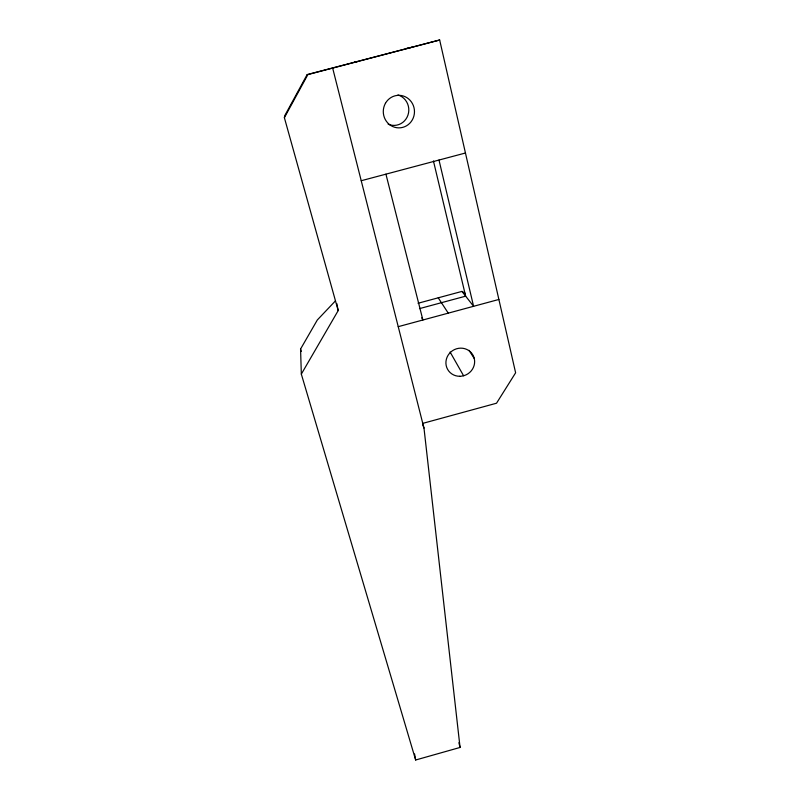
<?xml version="1.0" encoding="UTF-8"?>
<svg xmlns="http://www.w3.org/2000/svg" width="800" height="800" viewBox="0 0 800 800"><rect width="100%" height="100%" fill="white"/><g stroke="black" fill="none" stroke-linecap="round" stroke-linejoin="round"><path stroke-width="1.2" d="M301.33 374.1L338.19 310.59L284.38 117.7L284.75 115.68L307.14 74.59L439.66 40L515.62 372.8L496.52 403.22L422.76 423.37L423.98 428.04L460.06 747.45L415.66 760L301.33 374.1L300.57 349.02L317.32 319.98L335.3 301.03M284.38 117.7L307.88 74.6L439.66 40M418.05 303.26L461.94 291.41L465.17 293.3M419.48 308.62L465.65 296.16L433.44 160.97M398.23 326.67L498.88 299.46M361.23 180.73L465.45 153.01M406.62 48.39L412.29 47.19M354.34 62.2L357.41 61.59M307.14 74.59L307.88 74.6M461.94 291.41L473.59 306.29L438.99 160.05M438.23 297.81L448.26 313.14M469.02 350.31L474.26 358.48M450.09 352.02L463.6 375.76M421.74 317.85L422.89 320L385.93 174.16M422.69 424.58L423.98 428.04M300.57 349.02L301.27 351.41M332.66 68.09L422.76 423.37M458.88 742.73L460.06 747.45M336.83 303.62L338.19 310.59M414.57 753.94L415.66 760M397.96 94.95A15.53 14.87 87.2 0 1 407.97 115.08A15.53 14.87 87.2 0 1 388.14 124.16M385.45 103.29A16.27 15.59 88.2 0 0 398.73 127.87A16.27 15.59 88.2 0 0 412.46 103.64A16.27 15.59 88.2 0 0 385.45 103.29M459.8 376.29A14.53 13.89 -31.4 0 0 472.94 355.09A14.53 13.89 -31.4 0 0 448.08 355.27A14.53 13.89 -31.4 0 0 459.8 376.29"/></g></svg>
